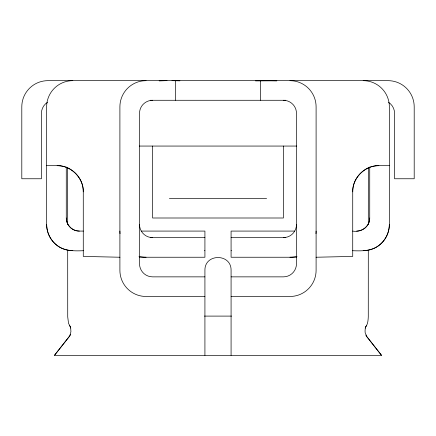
<?xml version="1.0" encoding="UTF-8"?>
<svg xmlns="http://www.w3.org/2000/svg" width="436" height="436" viewBox="0 0 436 436"><rect width="100%" height="100%" fill="white"/><g stroke="black" fill="none" stroke-linecap="round" stroke-linejoin="round"><path stroke-width="0.65" d="M368.3 250.199L368.278 316.901C368.082 320.509 367.875 324.493 365.352 327.332C365.237 329.883 364.409 332.93 366.224 335.11L366.104 335.731L381.527 355.34L54.473 355.34L69.896 335.731L70.926 331.703L70.648 327.332L68.528 323.359L67.722 316.901L67.7 250.199M368.311 224.333L368.333 167.844M352.724 191.84C352.408 177.855 364.905 165.369 378.884 165.68C364.905 165.364 352.413 177.855 352.724 191.84L352.724 256.412L316.04 257.24M369.728 167.043L369.728 218C369.951 226.829 360.752 232.677 352.56 231.08M363.188 80.66A26.16 26.16 0 0 1 388.52 100.28A25.648 25.119 90 0 1 389.348 106.82L389.348 224.54C389.293 232.181 385.822 239.626 380.001 244.58C372.42 251.294 361.798 251.082 352.315 250.7M70.578 328.074L70.665 327.332L69.406 325.485M366.224 335.11L366.093 335.731L381.527 355.34M70.349 334.254L69.907 335.731L54.473 355.34M366.725 325.479L365.335 327.332L365.39 328.155M255.501 80.9L276.86 80.796L270.32 80.66M152.6 100.28C148.894 100.285 145.243 101.931 142.79 104.711A13.08 13.08 0 0 0 139.52 113.36L139.52 263.78A13.08 13.08 0 0 0 152.6 276.86L204.92 276.86M146.06 80.66L142.79 80.867A26.16 26.16 0 0 0 119.9 106.82L119.9 270.32A26.16 26.16 0 0 0 146.06 296.48L204.92 296.48M165.68 80.66L159.14 80.796L167.01 80.66M150.24 100.28L285.76 100.28M139.264 146.06L296.736 146.06M46.652 165.68L60.321 165.68M375.679 165.68L389.348 165.68M169.386 198.38L266.614 198.38M66.272 167.043L66.272 218C66.283 222.594 68.839 227.025 72.812 229.331A13.571 13.293 90 0 0 79.352 231.08L83.44 231.08M141.313 231.08L204.92 231.08L204.92 257.24L139.564 257.24M294.687 231.08L231.08 231.08L231.08 257.24L296.436 257.24M150.262 237.62L204.92 237.62M231.08 237.62L285.738 237.62M72.812 80.66A26.16 26.16 0 0 0 47.48 100.28A25.648 25.119 90 0 0 46.652 106.82L46.652 224.54C46.707 232.181 50.178 239.626 55.999 244.58C63.58 251.294 74.202 251.082 83.685 250.7M204.522 250.7L204.92 250.7M231.08 250.7L231.478 250.7M119.96 257.24L83.276 256.412L83.276 191.84C83.592 177.855 71.095 165.369 57.116 165.68C71.095 165.364 83.587 177.855 83.276 191.84M231.08 276.86L283.4 276.86A13.08 13.08 0 0 0 296.48 263.78L296.48 113.36A13.08 13.08 0 0 0 293.21 104.711C290.757 101.931 287.106 100.285 283.4 100.28M231.08 296.48L289.94 296.48A26.16 26.16 0 0 0 316.1 270.32L316.1 106.82A26.16 26.16 0 0 0 293.21 80.867L289.94 80.66M204.408 316.1L231.592 316.1M171.98 80.66L179.91 80.834M67.667 167.844L67.689 224.333M283.4 146.06L283.4 218L152.6 218L152.6 146.06M260.51 80.66L260.51 100.28M231.08 355.34L231.08 270.32C231.407 253.283 204.593 253.283 204.92 270.32L204.92 355.34M175.49 80.66L175.49 100.28M296.48 224.54A13.08 13.08 0 0 1 283.4 237.62M388.525 102.329A13.08 13.08 0 0 1 394.58 113.36L394.58 178.76L414.2 178.76L414.2 106.82A26.16 26.16 0 0 0 388.04 80.66L47.96 80.66A26.16 26.16 0 0 0 21.8 106.82L21.8 178.76L41.42 178.76L41.42 113.36A13.08 13.08 0 0 1 47.475 102.329M369.728 218A13.08 13.08 0 0 1 356.648 231.08M152.6 237.62A13.08 13.08 0 0 1 139.52 224.54M79.352 231.08A13.08 13.08 0 0 1 66.272 218M389.348 224.54A26.16 26.16 0 0 1 363.188 250.7M72.812 250.7A26.16 26.16 0 0 1 46.652 224.54M297.025 256.264A26.16 26.16 0 0 1 289.94 257.24M316.1 231.08A26.16 26.16 0 0 1 315.969 233.685M146.06 257.24A26.16 26.16 0 0 1 138.975 256.264M120.031 233.685A26.16 26.16 0 0 1 119.9 231.08"/></g></svg>
